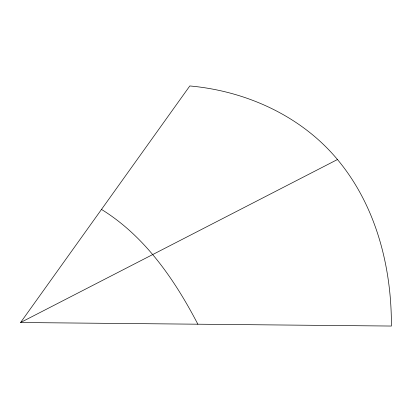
<?xml version="1.0" encoding="UTF-8"?>
<svg xmlns="http://www.w3.org/2000/svg" width="412" height="412" viewBox="0 0 412 412"><rect width="100%" height="100%" fill="white"/><g stroke="black" fill="none" stroke-linecap="round" stroke-linejoin="round"><path stroke-width="0.62" d="M20.6 322.514L189.814 85.954C245.882 90.99 301.054 115.808 337.464 159.521C375.996 205.65 391.642 266.827 391.4 326.047L20.6 322.514L337.464 159.521M101.491 209.425C144.911 236.231 174.698 279.722 197.858 324.203"/></g></svg>
